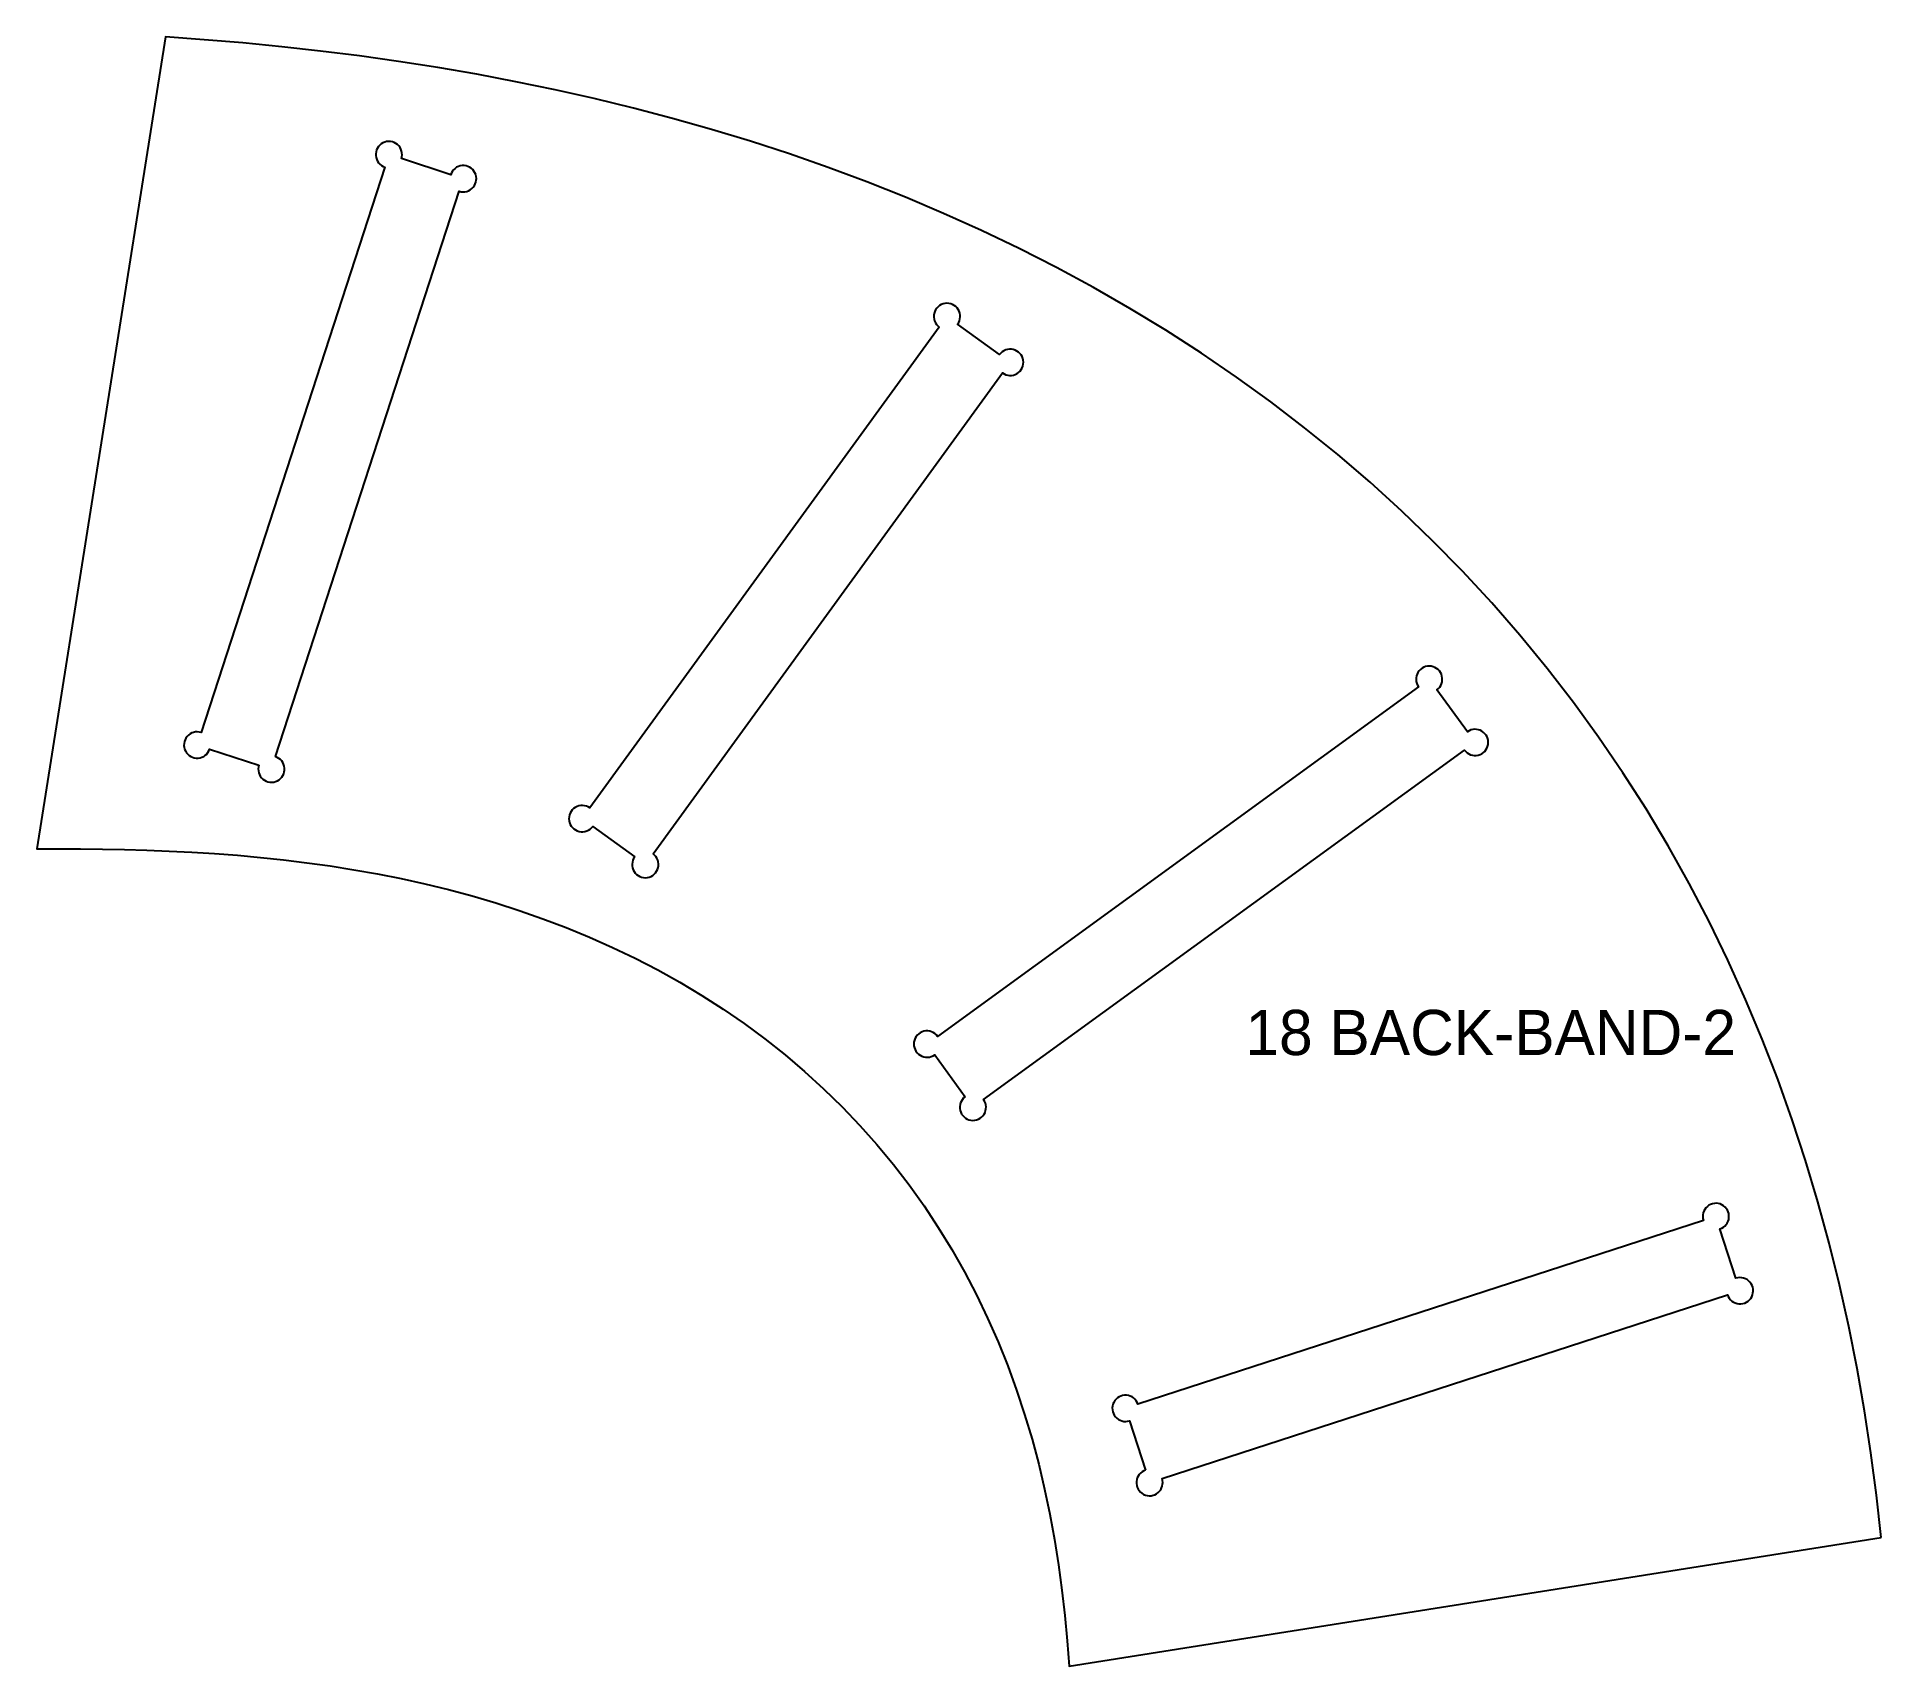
# Model space of a CAD drawing. Header units: millimetres. Extents: x 0 to 449, y 0 to 396.
import ezdxf
from ezdxf.enums import TextEntityAlignment as Align

# ---------------------------------------------------------------- set-up
doc = ezdxf.new("R2010")
doc.units = ezdxf.units.MM
doc.layers.add('CUT', color=1, linetype='Continuous')
doc.layers.add('ENGRAVE-LABEL', color=3, linetype='Continuous')

msp = doc.modelspace()

# ---------------------------------------------------------------- linework, layer by layer
at = {"layer": 'CUT'}
msp.add_lwpolyline([(448.6, 31.29), (447.45, 41.58), (446.09, 51.86), (444.53, 62.12), (442.74, 72.36), (440.72, 82.57), (438.47, 92.74), (435.98, 102.87), (433.24, 112.94), (430.24, 122.95), (426.99, 132.88), (423.47, 142.73), (419.69, 152.48), (415.65, 162.14), (411.34, 171.68), (406.76, 181.09), (401.91, 190.38), (396.79, 199.51), (391.42, 208.5), (385.78, 217.32), (379.89, 225.97), (373.75, 234.43), (367.36, 242.7), (360.73, 250.78), (353.88, 258.65), (346.8, 266.31), (339.5, 273.75), (332.01, 280.96), (324.31, 287.95), (316.44, 294.71), (308.38, 301.23), (300.16, 307.51), (291.79, 313.56), (283.28, 319.37), (274.63, 324.93), (265.86, 330.26), (256.98, 335.35), (248, 340.2), (238.92, 344.82), (229.77, 349.21), (220.54, 353.37), (211.25, 357.31), (201.9, 361.02), (192.51, 364.52), (183.08, 367.81), (173.62, 370.9), (164.13, 373.78), (154.63, 376.47), (145.11, 378.97), (135.58, 381.29), (126.05, 383.43), (116.53, 385.39), (107, 387.19), (97.49, 388.83), (87.98, 390.31), (78.49, 391.65), (69.01, 392.84), (59.56, 393.9), (50.11, 394.82), (40.69, 395.62), (31.29, 396.3), (0, 198.76), (5.27, 198.78), (10.58, 198.76), (15.93, 198.71), (21.31, 198.61), (26.73, 198.46), (32.18, 198.26), (37.68, 197.98), (43.21, 197.64), (48.78, 197.22), (54.38, 196.71), (60.02, 196.12), (65.68, 195.42), (71.37, 194.63), (77.09, 193.72), (82.82, 192.7), (88.57, 191.55), (94.33, 190.28), (100.1, 188.87), (105.86, 187.33), (111.61, 185.64), (117.35, 183.79), (123.07, 181.8), (128.75, 179.64), (134.4, 177.32), (139.99, 174.83), (145.54, 172.17), (151.01, 169.34), (156.42, 166.34), (161.74, 163.16), (166.96, 159.81), (172.08, 156.28), (177.09, 152.58), (181.98, 148.7), (186.75, 144.66), (191.37, 140.45), (195.85, 136.07), (200.17, 131.54), (204.33, 126.85), (208.33, 122.01), (212.15, 117.04), (215.8, 111.93), (219.27, 106.69), (222.55, 101.33), (225.65, 95.87), (228.55, 90.3), (231.27, 84.63), (233.8, 78.88), (236.14, 73.06), (238.3, 67.16), (240.27, 61.2), (242.06, 55.2), (243.68, 49.15), (245.13, 43.06), (246.41, 36.95), (247.54, 30.81), (248.51, 24.66), (249.34, 18.49), (250.04, 12.33), (250.61, 6.16), (251.06, 0)], close=True, dxfattribs=at)
for points in [[(54, 219.17, 2.414214), (58.03, 221.23), (102.72, 358.75, 2.414214), (100.66, 362.78), (88.68, 366.68, 2.414214), (84.65, 364.62), (39.96, 227.1, 2.414214), (42.02, 223.07)], [(145.41, 196.85, 2.414214), (149.88, 197.56), (234.87, 314.55, 2.414214), (234.17, 319.02), (223.97, 326.42, 2.414214), (219.5, 325.71), (134.51, 208.73, 2.414214), (135.22, 204.26)], [(225.8, 138.51, 2.414214), (230.27, 137.81), (347.25, 222.8, 2.414214), (347.96, 227.27), (340.55, 237.46, 2.414214), (336.08, 238.17), (219.1, 153.18, 2.414214), (218.39, 148.71)], [(269.67, 47.69, 2.414214), (273.71, 45.63), (411.23, 90.32, 2.414214), (413.28, 94.35), (409.39, 106.33, 2.414214), (405.36, 108.39), (267.83, 63.7, 2.414214), (265.78, 59.67)]]:
    msp.add_lwpolyline(points, format="xyb", close=True, dxfattribs=at)

# ---------------------------------------------------------------- texts
at = {"layer": 'ENGRAVE-LABEL'}
msp.add_text('18 BACK-BAND-2', height=11, dxfattribs=at).set_placement((353.64, 154.13), align=Align.MIDDLE_CENTER)

doc.saveas('drawing.dxf')
